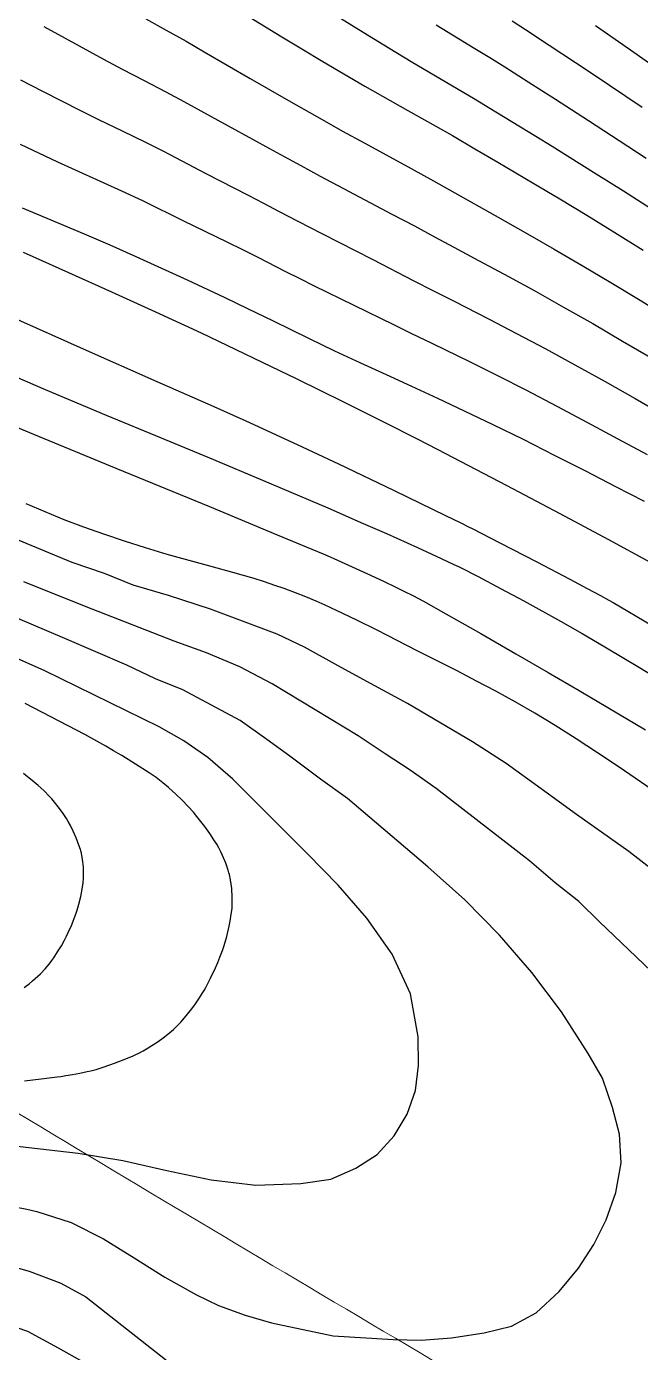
# Model space of a CAD drawing. Header units: millimetres. Extents: x 156921 to 159642, y 477538 to 479586.
# Drawn here: x 157698.2 to 157720.7, y 479011.1 to 479059.67 of the extents above; entities that cross this region are included whole.
import ezdxf

# ---------------------------------------------------------------- set-up
doc = ezdxf.new("R2010")
doc.units = ezdxf.units.MM
doc.header["$MEASUREMENT"] = 0
doc.linetypes.add('CONT', pattern=[2, 1, 1])
doc.layers.add('F0017111', color=94, linetype='Continuous', transparency=0.6)
doc.layers.add('F0017114', color=80, linetype='Continuous', transparency=0.6)
doc.layers.add('평면-임시폴대', color=136, linetype='Continuous', lineweight=9)

msp = doc.modelspace()

# ---------------------------------------------------------------- linework, layer by layer
at = {"layer": 'F0017111', "transparency": 33554521, "flags": 128}
for points in [[(157702.567, 479059.945), (157703.31, 479059.531), (157704.043, 479059.123), (157704.711, 479058.74), (157706.396, 479057.76), (157707.886, 479056.905), (157709.035, 479056.255), (157709.779, 479055.837), (157710.596, 479055.387), (157712.288, 479054.463), (157713.108, 479054.012), (157713.889, 479053.574), (157715.364, 479052.744), (157716.556, 479052.072), (157717.537, 479051.508), (157718.558, 479050.914), (157719.611, 479050.289), (157720.685, 479049.637), (157721.77, 479048.968)], [(157709.126, 479060.326), (157710.689, 479059.359), (157711.511, 479058.856), (157712.296, 479058.385), (157713.805, 479057.496), (157714.573, 479057.041), (157715.395, 479056.545), (157716.856, 479055.655), (157717.455, 479055.287), (157718.026, 479054.928), (157719.074, 479054.269), (157720.072, 479053.642), (157721.101, 479052.985)], [(157715.998, 479059.872), (157716.477, 479059.56), (157717.352, 479058.981), (157718.315, 479058.35), (157718.889, 479057.971), (157719.56, 479057.518), (157720.76, 479056.707)], [(157698.831, 479059.669), (157699.608, 479059.243), (157701.023, 479058.469), (157701.703, 479058.101), (157702.505, 479057.687), (157703.301, 479057.276), (157703.963, 479056.919), (157705.582, 479056.024), (157706.474, 479055.534), (157707.104, 479055.195), (157707.64, 479054.908), (157708.246, 479054.575), (157708.957, 479054.188), (157709.806, 479053.735), (157711.589, 479052.796), (157712.409, 479052.361), (157713.142, 479051.965), (157713.851, 479051.58), (157714.601, 479051.18), (157715.853, 479050.51), (157716.842, 479049.967), (157717.878, 479049.39), (157718.949, 479048.782), (157720.04, 479048.147), (157721.135, 479047.502)], [(157713.206, 479059.733), (157714.622, 479058.863), (157715.232, 479058.489), (157715.723, 479058.183), (157716.584, 479057.635), (157717.585, 479057.003), (157718.172, 479056.629), (157718.793, 479056.223), (157719.917, 479055.488), (157720.906, 479054.847)], [(157719.044, 479059.698), (157720.327, 479058.812), (157721.603, 479057.926)], [(157697.979, 479057.711), (157698.787, 479057.298), (157700.177, 479056.59), (157700.839, 479056.258), (157701.7, 479055.843), (157702.559, 479055.429), (157703.216, 479055.098), (157704.768, 479054.288), (157706.322, 479053.485), (157706.885, 479053.197), (157707.456, 479052.896), (157708.134, 479052.539), (157709.016, 479052.084), (157710.89, 479051.129), (157712.395, 479050.356), (157713.065, 479050.01), (157713.839, 479049.617), (157715.151, 479048.948), (157716.148, 479048.426), (157717.198, 479047.867), (157718.287, 479047.274), (157719.395, 479046.658), (157720.499, 479046.035), (157721.58, 479045.421)], [(157697.967, 479055.353), (157699.331, 479054.712), (157699.975, 479054.414), (157700.895, 479053.999), (157701.817, 479053.583), (157702.468, 479053.277), (157703.954, 479052.551), (157705.54, 479051.776), (157706.131, 479051.486), (157706.667, 479051.216), (157707.688, 479050.694), (157708.206, 479050.433), (157708.738, 479050.171), (157710.191, 479049.462), (157711.649, 479048.747), (157712.278, 479048.44), (157713.076, 479048.053), (157714.448, 479047.387), (157715.454, 479046.885), (157716.518, 479046.344), (157717.625, 479045.766), (157718.75, 479045.168), (157719.864, 479044.569), (157720.942, 479043.985)], [(157698.076, 479051.398), (157699.734, 479050.65), (157701.316, 479049.944), (157702.927, 479049.216), (157704.595, 479048.443), (157708.1, 479046.761), (157709.811, 479045.919), (157711.323, 479045.166), (157712.511, 479044.567), (157713.246, 479044.189), (157715.792, 479042.855), (157717.744, 479041.828), (157719.524, 479040.88), (157722.574, 479039.222)], [(157697.404, 479049.138), (157700.278, 479047.855), (157702.974, 479046.665), (157704.945, 479045.797), (157706.237, 479045.22), (157708.115, 479044.362), (157709.624, 479043.654), (157711.672, 479042.67), (157713.544, 479041.761), (157714.111, 479041.483), (157714.389, 479041.346), (157714.522, 479041.279), (157715.546, 479040.76), (157716.896, 479040.063), (157718.108, 479039.429), (157718.746, 479039.088), (157719.231, 479038.825), (157719.537, 479038.656), (157719.697, 479038.564), (157721.093, 479037.735)], [(157696.587, 479047.354), (157698.881, 479046.373), (157701.12, 479045.432), (157703.136, 479044.597), (157705.043, 479043.808), (157706.845, 479043.055), (157709.232, 479042.031), (157710.53, 479041.467), (157711.382, 479041.092), (157712.52, 479040.58), (157713.39, 479040.182), (157713.86, 479039.963), (157714.023, 479039.885), (157714.103, 479039.846), (157714.743, 479039.516), (157715.569, 479039.086), (157716.419, 479038.632), (157717.763, 479037.881), (157718.557, 479037.428), (157719.119, 479037.103), (157719.958, 479036.608), (157720.662, 479036.186), (157721.163, 479035.88)], [(157696.244, 479045.65), (157698.452, 479044.737), (157701.474, 479043.495), (157704.901, 479042.081), (157707.383, 479041.052), (157708.657, 479040.521), (157709.064, 479040.35), (157709.233, 479040.277), (157709.459, 479040.177), (157709.992, 479039.941), (157710.672, 479039.633), (157711.275, 479039.352), (157711.732, 479039.134), (157712.052, 479038.975), (157712.355, 479038.82), (157712.739, 479038.615), (157713.562, 479038.158), (157714.844, 479037.433), (157716.131, 479036.693), (157717.315, 479036.006), (157718.442, 479035.348), (157719.5, 479034.726), (157720.881, 479033.902)], [(157722.131, 479028.001), (157720.267, 479029.444), (157718.346, 479030.808), (157717.056, 479031.744), (157715.77, 479032.667), (157714.54, 479033.468), (157712.16, 479034.871), (157710.959, 479035.514), (157709.721, 479036.191), (157708.38, 479036.936), (157707.386, 479037.41), (157704.943, 479038.331), (157703.394, 479038.83), (157702.11, 479039.202), (157701.053, 479039.626), (157699.864, 479040.038), (157697.721, 479040.931)], [(157696.115, 479016.756), (157698.209, 479016.345), (157698.573, 479016.267), (157699.831, 479015.859), (157701.011, 479015.258), (157702.139, 479014.563), (157703.26, 479013.855), (157704.42, 479013.216), (157705.233, 479012.822), (157706.204, 479012.466), (157707.171, 479012.185), (157709.429, 479011.713), (157711.632, 479011.577), (157712.655, 479011.557), (157713.768, 479011.642), (157714.97, 479011.822), (157715.969, 479012.066), (157716.874, 479012.555), (157717.71, 479013.328), (157718.421, 479014.19), (157718.989, 479015.058), (157719.435, 479015.963), (157719.788, 479016.956), (157719.989, 479018.045), (157719.926, 479019.093), (157719.671, 479020.069), (157719.305, 479021.146), (157718.774, 479022.054), (157717.799, 479023.577), (157716.711, 479025.022), (157715.524, 479026.388), (157714.253, 479027.676), (157712.908, 479028.885), (157709.961, 479031.386), (157708.975, 479032.104), (157707.846, 479032.937), (157707.002, 479033.554), (157706.024, 479034.243), (157703.925, 479035.369), (157702.921, 479035.778), (157701.866, 479036.28), (157699.597, 479037.251), (157692.615, 479040.216)], [(157721.889, 479024.293), (157719.19, 479026.873), (157718.433, 479027.622), (157717.573, 479028.298), (157716.63, 479029.108), (157713.202, 479031.755), (157712.25, 479032.427), (157711.335, 479033.021), (157710.349, 479033.68), (157707.202, 479035.589), (157706.012, 479036.214), (157704.795, 479036.728), (157703.601, 479037.148), (157700.325, 479038.439), (157698.102, 479039.326)], [(157696.145, 479018.854), (157700.09, 479018.405), (157701.723, 479018.131), (157703.339, 479017.767), (157704.959, 479017.425), (157706.602, 479017.223), (157708.254, 479017.288), (157709.351, 479017.449), (157710.268, 479017.856), (157711.045, 479018.354), (157711.671, 479019.033), (157712.143, 479019.828), (157712.449, 479020.7), (157712.557, 479021.617), (157712.545, 479022.656), (157712.272, 479024.234), (157711.594, 479025.688), (157710.672, 479027.003), (157709.615, 479028.214), (157708.492, 479029.365), (157705.759, 479032.098), (157704.846, 479032.897), (157703.965, 479033.507), (157703.055, 479034.01), (157698.869, 479036.064), (157696.626, 479037.051)], [(157698.108, 479024.47), (157698.294, 479024.604), (157698.42, 479024.707), (157698.517, 479024.793), (157698.703, 479024.969), (157698.878, 479025.155), (157699.024, 479025.325), (157699.121, 479025.451), (157699.194, 479025.556), (157699.336, 479025.771), (157699.472, 479025.996), (157699.587, 479026.201), (157699.665, 479026.353), (157699.724, 479026.479), (157699.839, 479026.733), (157699.942, 479026.992), (157700.025, 479027.222), (157700.078, 479027.389), (157700.116, 479027.524), (157700.184, 479027.795), (157700.235, 479028.067), (157700.267, 479028.305), (157700.28, 479028.475), (157700.284, 479028.612), (157700.284, 479028.748), (157700.279, 479028.884), (157700.249, 479029.153), (157700.206, 479029.387), (157700.187, 479029.471), (157700.173, 479029.52), (157700.116, 479029.685), (157700.019, 479029.944), (157699.91, 479030.192), (157699.807, 479030.401), (157699.726, 479030.545), (157699.657, 479030.655), (157699.513, 479030.872), (157699.361, 479031.08), (157699.222, 479031.257), (157699.118, 479031.379), (157699.031, 479031.473), (157698.841, 479031.666), (157698.621, 479031.868), (157698.408, 479032.052), (157698.238, 479032.189), (157698.09, 479032.302)], [(157697.205, 479014.384), (157698.297, 479014.074), (157699.45, 479013.638), (157700.367, 479013.144), (157703.696, 479010.526)], [(157697.12, 479012.259), (157698.226, 479011.879), (157699.354, 479011.276), (157700.524, 479010.616)]]:
    msp.add_lwpolyline(points, dxfattribs=at)
at = {"layer": 'F0017114', "transparency": 33554521, "flags": 128}
for points in [[(157706.135, 479060.15), (157707.547, 479059.29), (157708.286, 479058.843), (157709.051, 479058.386), (157709.827, 479057.929), (157710.598, 479057.485), (157712.174, 479056.592), (157713.801, 479055.668), (157714.628, 479055.19), (157715.47, 479054.697), (157716.783, 479053.918), (157717.734, 479053.349), (157718.727, 479052.75), (157719.749, 479052.125), (157720.796, 479051.469)], [(157698.034, 479053.023), (157698.935, 479052.645), (157700.305, 479052.071), (157701.245, 479051.666), (157702.196, 479051.246), (157703.146, 479050.815), (157704.083, 479050.384), (157705.434, 479049.748), (157706.321, 479049.324), (157707.206, 479048.893), (157708.552, 479048.237), (157709.486, 479047.792), (157710.431, 479047.353), (157711.373, 479046.924), (157712.309, 479046.493), (157713.255, 479046.055), (157714.237, 479045.595), (157715.283, 479045.093), (157716.392, 479044.547), (157717.534, 479043.97), (157718.676, 479043.386), (157719.78, 479042.819), (157720.828, 479042.276)], [(157721.508, 479031.445), (157719.91, 479032.537), (157719.12, 479033.068), (157718.337, 479033.579), (157717.571, 479034.063), (157716.829, 479034.51), (157716.106, 479034.926), (157715.397, 479035.317), (157714.689, 479035.693), (157713.972, 479036.063), (157712.516, 479036.803), (157711.042, 479037.556), (157710.302, 479037.927), (157709.559, 479038.282), (157709.139, 479038.474), (157708.811, 479038.615), (157708.436, 479038.771), (157708.058, 479038.92), (157707.633, 479039.081), (157707.3, 479039.197), (157706.918, 479039.325), (157706.534, 479039.445), (157705.757, 479039.673), (157704.963, 479039.889), (157704.158, 479040.105), (157703.35, 479040.333), (157702.553, 479040.57), (157701.781, 479040.814), (157701.029, 479041.066), (157700.295, 479041.328), (157699.577, 479041.601), (157698.875, 479041.886), (157698.179, 479042.185)], [(157698.128, 479021.053), (157698.732, 479021.118), (157699.315, 479021.192), (157699.459, 479021.212), (157699.636, 479021.239), (157699.879, 479021.281), (157700.154, 479021.333), (157700.423, 479021.389), (157700.557, 479021.419), (157700.745, 479021.47), (157701.042, 479021.565), (157701.415, 479021.697), (157701.831, 479021.857), (157702.104, 479021.967), (157702.183, 479022.003), (157702.309, 479022.067), (157702.47, 479022.154), (157702.652, 479022.257), (157703.024, 479022.495), (157703.2, 479022.622), (157703.369, 479022.756), (157703.577, 479022.928), (157703.636, 479022.982), (157703.731, 479023.077), (157703.851, 479023.204), (157703.986, 479023.354), (157704.26, 479023.69), (157704.388, 479023.868), (157704.51, 479024.051), (157704.659, 479024.284), (157704.7, 479024.355), (157704.767, 479024.473), (157704.942, 479024.806), (157705.125, 479025.189), (157705.208, 479025.382), (157705.286, 479025.577), (157705.38, 479025.82), (157705.405, 479025.892), (157705.443, 479026.011), (157705.537, 479026.341), (157705.625, 479026.711), (157705.66, 479026.894), (157705.689, 479027.074), (157705.721, 479027.298), (157705.728, 479027.364), (157705.733, 479027.472), (157705.736, 479027.768), (157705.716, 479028.098), (157705.696, 479028.258), (157705.669, 479028.416), (157705.63, 479028.61), (157705.615, 479028.668), (157705.588, 479028.761), (157705.5, 479029.018), (157705.382, 479029.303), (157705.315, 479029.442), (157705.242, 479029.578), (157705.166, 479029.712), (157705.065, 479029.878), (157704.914, 479030.105), (157704.732, 479030.36), (157704.538, 479030.61), (157704.438, 479030.734), (157704.309, 479030.885), (157704.121, 479031.093), (157703.899, 479031.325), (157703.668, 479031.55), (157703.551, 479031.662), (157703.401, 479031.794), (157703.189, 479031.967), (157702.942, 479032.154), (157702.691, 479032.327), (157702.186, 479032.651), (157701.685, 479032.961), (157701.56, 479033.037), (157701.382, 479033.142), (157701.098, 479033.305), (157700.339, 479033.729), (157698.141, 479034.876)]]:
    msp.add_lwpolyline(points, dxfattribs=at)
at = {"layer": '평면-임시폴대', "linetype": 'CONT', "flags": 128}
msp.add_lwpolyline([(157265.079, 479308.061), (157607.161, 479077.634), (157607.589, 479077.346), (157608.022, 479077.054), (157608.455, 479076.763), (157608.888, 479076.472), (157609.321, 479076.181), (157609.755, 479075.89), (157610.188, 479075.599), (157610.621, 479075.308), (157611.055, 479075.018), (157611.488, 479074.727), (157611.922, 479074.437), (157612.355, 479074.147), (157612.789, 479073.856), (157613.223, 479073.566), (157613.657, 479073.276), (157614.091, 479072.986), (157614.525, 479072.697), (157614.959, 479072.407), (157615.393, 479072.118), (157615.827, 479071.828), (157616.261, 479071.539), (157616.696, 479071.25), (157617.13, 479070.96), (157617.565, 479070.671), (157617.999, 479070.383), (157618.434, 479070.094), (157618.869, 479069.805), (157619.303, 479069.517), (157619.738, 479069.228), (157620.173, 479068.94), (157620.608, 479068.652), (157621.043, 479068.363), (157621.479, 479068.075), (157621.914, 479067.788), (157622.349, 479067.5), (157622.784, 479067.212), (157623.22, 479066.924), (157623.655, 479066.637), (157624.091, 479066.35), (157624.527, 479066.062), (157624.962, 479065.775), (157625.398, 479065.488), (157625.834, 479065.201), (157626.27, 479064.914), (157626.706, 479064.628), (157627.142, 479064.341), (157627.578, 479064.055), (157628.015, 479063.768), (157628.451, 479063.482), (157628.887, 479063.196), (157629.324, 479062.91), (157629.76, 479062.624), (157630.197, 479062.338), (157630.633, 479062.052), (157631.07, 479061.767), (157631.507, 479061.481), (157631.944, 479061.196), (157632.381, 479060.91), (157632.818, 479060.625), (157633.255, 479060.34), (157633.692, 479060.055), (157634.129, 479059.77), (157634.567, 479059.486), (157635.004, 479059.201), (157635.441, 479058.917), (157635.879, 479058.632), (157636.317, 479058.348), (157636.754, 479058.064), (157637.192, 479057.779), (157637.63, 479057.496), (157638.068, 479057.212), (157638.506, 479056.928), (157638.944, 479056.644), (157639.382, 479056.361), (157639.82, 479056.077), (157640.258, 479055.794), (157640.696, 479055.511), (157641.135, 479055.228), (157641.573, 479054.945), (157642.012, 479054.662), (157642.45, 479054.379), (157642.889, 479054.096), (157643.328, 479053.814), (157643.767, 479053.531), (157644.205, 479053.249), (157644.644, 479052.967), (157645.083, 479052.685), (157645.522, 479052.403), (157645.962, 479052.121), (157646.401, 479051.839), (157646.84, 479051.557), (157647.279, 479051.276), (157647.719, 479050.994), (157648.158, 479050.713), (157648.598, 479050.432), (157649.038, 479050.151), (157649.477, 479049.87), (157649.917, 479049.589), (157650.357, 479049.308), (157650.797, 479049.027), (157651.237, 479048.747), (157651.677, 479048.466), (157652.117, 479048.186), (157652.557, 479047.905), (157652.998, 479047.625), (157653.438, 479047.345), (157653.878, 479047.065), (157654.319, 479046.786), (157654.759, 479046.506), (157655.2, 479046.226), (157655.641, 479045.947), (157656.081, 479045.667), (157656.522, 479045.388), (157656.963, 479045.109), (157657.404, 479044.83), (157657.845, 479044.551), (157658.286, 479044.272), (157658.727, 479043.994), (157659.169, 479043.715), (157659.61, 479043.436), (157660.051, 479043.158), (157660.493, 479042.88), (157660.934, 479042.602), (157661.376, 479042.324), (157661.818, 479042.046), (157662.259, 479041.768), (157662.701, 479041.49), (157663.143, 479041.213), (157663.585, 479040.935), (157664.027, 479040.658), (157664.469, 479040.38), (157664.911, 479040.103), (157665.353, 479039.826), (157665.796, 479039.549), (157666.238, 479039.272), (157666.681, 479038.996), (157667.123, 479038.719), (157667.566, 479038.443), (157668.008, 479038.166), (157668.451, 479037.89), (157668.894, 479037.614), (157669.337, 479037.338), (157669.779, 479037.062), (157670.222, 479036.786), (157670.666, 479036.51), (157671.109, 479036.235), (157671.552, 479035.959), (157671.995, 479035.684), (157672.438, 479035.408), (157672.882, 479035.133), (157673.325, 479034.858), (157673.769, 479034.583), (157674.212, 479034.308), (157674.656, 479034.034), (157675.1, 479033.759), (157675.544, 479033.485), (157675.987, 479033.21), (157676.431, 479032.936), (157676.875, 479032.662), (157677.32, 479032.388), (157677.764, 479032.114), (157678.208, 479031.84), (157678.652, 479031.566), (157679.097, 479031.293), (157679.541, 479031.019), (157679.985, 479030.746), (157680.43, 479030.472), (157680.875, 479030.199), (157681.319, 479029.926), (157681.764, 479029.653), (157682.209, 479029.38), (157682.654, 479029.108), (157683.099, 479028.835), (157683.544, 479028.563), (157683.989, 479028.29), (157684.434, 479028.018), (157684.879, 479027.746), (157685.325, 479027.474), (157685.77, 479027.202), (157686.216, 479026.93), (157686.661, 479026.658), (157687.107, 479026.387), (157687.552, 479026.115), (157687.998, 479025.844), (157688.444, 479025.572), (157688.89, 479025.301), (157689.336, 479025.03), (157689.782, 479024.759), (157690.228, 479024.488), (157690.674, 479024.218), (157691.12, 479023.947), (157691.566, 479023.676), (157692.012, 479023.406), (157692.459, 479023.136), (157692.905, 479022.866), (157693.352, 479022.596), (157693.798, 479022.326), (157694.245, 479022.056), (157694.692, 479021.786), (157695.139, 479021.517), (157695.586, 479021.247), (157696.032, 479020.978), (157696.479, 479020.708), (157696.927, 479020.439), (157697.374, 479020.17), (157697.821, 479019.901), (157698.268, 479019.632), (157698.715, 479019.364), (157699.163, 479019.095), (157699.61, 479018.827), (157700.058, 479018.558), (157700.505, 479018.29), (157700.953, 479018.022), (157701.401, 479017.754), (157701.849, 479017.486), (157702.297, 479017.218), (157702.745, 479016.95), (157703.193, 479016.683), (157703.641, 479016.415), (157704.089, 479016.148), (157704.537, 479015.881), (157704.985, 479015.613), (157705.434, 479015.346), (157705.882, 479015.079), (157706.33, 479014.813), (157706.779, 479014.546), (157707.228, 479014.279), (157707.676, 479014.013), (157708.125, 479013.747), (157708.574, 479013.48), (157709.023, 479013.214), (157709.472, 479012.948), (157709.921, 479012.682), (157710.37, 479012.416), (157710.819, 479012.151), (157711.268, 479011.885), (157711.717, 479011.62), (157712.167, 479011.354), (157712.616, 479011.089), (157713.066, 479010.824), (157713.515, 479010.559), (157713.965, 479010.294), (157714.414, 479010.029), (157714.864, 479009.765), (157715.314, 479009.5), (157715.764, 479009.236), (157716.214, 479008.971), (157716.664, 479008.707), (157717.114, 479008.443), (157717.564, 479008.179), (157718.014, 479007.915), (157718.464, 479007.651), (157718.915, 479007.388), (157719.365, 479007.124), (157719.816, 479006.861), (157720.266, 479006.597), (157720.717, 479006.334), (157721.167, 479006.071), (157721.618, 479005.808), (157722.069, 479005.545), (157722.52, 479005.282), (157722.971, 479005.02), (157723.422, 479004.757), (157723.873, 479004.495), (157724.324, 479004.232), (157724.775, 479003.97), (157725.226, 479003.708), (157725.678, 479003.446), (157726.129, 479003.184), (157726.58, 479002.923), (157727.032, 479002.661), (157727.483, 479002.399), (157727.935, 479002.138), (157728.387, 479001.877), (157728.839, 479001.615), (157729.29, 479001.354), (157729.742, 479001.093), (157730.194, 479000.833), (157730.646, 479000.572), (157731.098, 479000.311), (157731.551, 479000.051), (157732.003, 478999.79), (157732.455, 478999.53), (157732.908, 478999.27), (157733.36, 478999.01), (157733.812, 478998.75), (157734.265, 478998.49), (157734.718, 478998.23), (157735.17, 478997.971), (157735.623, 478997.711), (157736.076, 478997.452), (157736.529, 478997.193), (157736.982, 478996.933), (157737.435, 478996.674), (157737.888, 478996.416), (157738.341, 478996.157), (157738.794, 478995.898), (157739.247, 478995.639), (157739.701, 478995.381), (157740.154, 478995.123), (157740.608, 478994.864), (157741.061, 478994.606), (157741.515, 478994.348), (157741.968, 478994.09), (157742.422, 478993.832), (157742.876, 478993.575), (157743.33, 478993.317), (157743.784, 478993.06), (157744.238, 478992.802), (157744.692, 478992.545), (157745.146, 478992.288), (157745.6, 478992.031), (157746.054, 478991.774), (157746.508, 478991.517), (157746.963, 478991.261), (157747.417, 478991.004), (157747.872, 478990.748), (157748.326, 478990.492), (157748.781, 478990.235), (157749.236, 478989.979), (157749.69, 478989.723), (157750.145, 478989.467), (157750.6, 478989.212), (157751.055, 478988.956), (157751.51, 478988.701), (157751.965, 478988.445), (157752.42, 478988.19), (157752.875, 478987.935), (157753.331, 478987.68), (157753.786, 478987.425), (157754.241, 478987.17), (157754.697, 478986.915), (157755.152, 478986.66), (157755.608, 478986.406), (157756.063, 478986.152), (157756.519, 478985.897), (157756.975, 478985.643), (157757.431, 478985.389), (157757.887, 478985.135), (157758.343, 478984.881), (157758.799, 478984.628), (157759.255, 478984.374), (157759.711, 478984.121), (157760.167, 478983.867), (157760.623, 478983.614), (157761.08, 478983.361), (157761.536, 478983.108), (157761.993, 478982.855), (157762.449, 478982.602), (157762.906, 478982.35), (157763.362, 478982.097), (157763.819, 478981.845), (157764.276, 478981.592), (157764.733, 478981.34), (157765.19, 478981.088), (157765.647, 478980.836), (157766.104, 478980.584), (157766.561, 478980.332), (157767.018, 478980.081), (157767.475, 478979.829), (157767.932, 478979.578), (157768.39, 478979.326), (157768.847, 478979.075), (157769.305, 478978.824), (157769.762, 478978.573), (157770.22, 478978.322), (157770.677, 478978.072), (157771.135, 478977.821), (157771.593, 478977.57), (157772.051, 478977.32), (157772.509, 478977.07), (157772.967, 478976.82), (157773.425, 478976.57), (157773.883, 478976.32), (157774.341, 478976.07), (157774.799, 478975.82), (157775.257, 478975.571), (157775.716, 478975.321), (157776.174, 478975.072), (157776.633, 478974.823), (157777.091, 478974.573), (157777.55, 478974.324), (157778.008, 478974.076), (157778.467, 478973.827), (157778.926, 478973.578), (157779.385, 478973.33), (157779.844, 478973.081), (157780.303, 478972.833), (157780.762, 478972.585), (157781.221, 478972.336), (157781.68, 478972.088), (157782.139, 478971.841), (157782.598, 478971.593), (157783.058, 478971.345), (157783.517, 478971.098), (157783.977, 478970.85), (157784.436, 478970.603), (157784.896, 478970.356), (157785.355, 478970.109), (157785.815, 478969.862), (157786.275, 478969.615), (157786.735, 478969.368), (157787.195, 478969.122), (157787.655, 478968.875), (157788.115, 478968.629), (157788.575, 478968.383), (157789.035, 478968.136), (157789.495, 478967.89), (157789.955, 478967.644), (157790.416, 478967.399), (157790.876, 478967.153), (157791.336, 478966.907), (157791.797, 478966.662), (157792.257, 478966.417), (157792.718, 478966.171), (157793.179, 478965.926), (157793.64, 478965.681), (157793.93, 478965.527)], dxfattribs=at)

doc.saveas('drawing.dxf')
